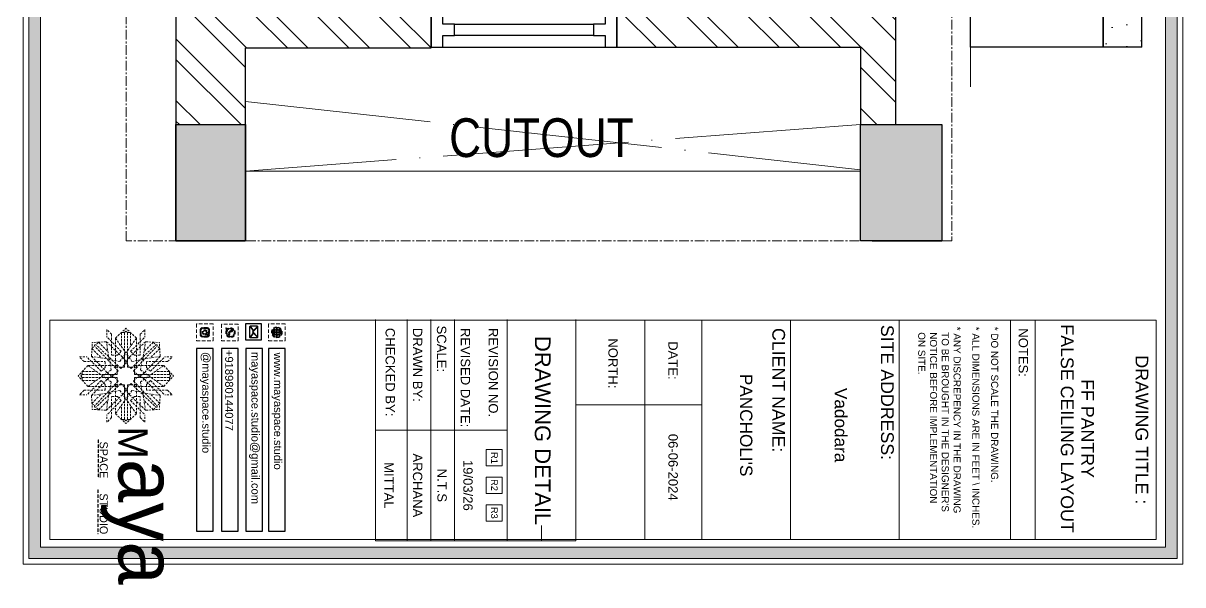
# Model space of a CAD drawing. Header units: millimetres. Extents: x 56222 to 3066687, y -650199 to -121287.
# Drawn here: x 128572.3 to 128722.3, y -184236.4 to -184163.8 of the extents above; entities that cross this region are included whole.
import ezdxf
from ezdxf.enums import TextEntityAlignment as Align

# ---------------------------------------------------------------- set-up
doc = ezdxf.new("R2010")
doc.units = ezdxf.units.MM
doc.header["$MEASUREMENT"] = 0
for name, pattern in [('ACAD_ISO04W100', [30, 24, -3, 0, -3]), ('CENTER', [2, 1.25, -0.25, 0.25, -0.25]), ('DASHEDX2', [1.5, 1, -0.5])]:
    doc.linetypes.add(name, pattern=pattern)
doc.layers.add('AR HATCH-7', color=7, linetype='Continuous')
for name, color, linetype, lineweight in [('COLUMN', 1, 'Continuous', 30), ('Dimension', 10, 'DASHEDX2', 20), ('FIRST FLOOR', 7, 'Continuous', 9), ('FIRST FLOOR ( TEXT )', 7, 'Continuous', 9), ('FIRST FLOOR_( PLine )_', 251, 'Continuous', 30), ('FURNITURE', 32, 'Continuous', 9), ('GROUND FLOOR', 7, 'Continuous', 9), ('hatch-wall', 8, 'Continuous', 9), ('NAME PLATE', 7, 'Continuous', 25), ('SECTION ( SLAB PLine )', 104, 'Continuous', 30), ('Text', 7, 'Continuous', 15)]:
    doc.layers.add(name, color=color, linetype=linetype, lineweight=lineweight)
doc.layers.add('XX~SLAB ( PLINE )', color=251, linetype='Continuous', plot=False)
doc.styles.add('Arial', font='arial.ttf')
doc.styles.add("Cn_BT_0'-0", font='swissc.ttf')
doc.styles.get("Standard").update_dxf_attribs({"font": 'arial.ttf', "height": 6})

# ---------------------------------------------------------------- blocks, each defined once
blk = doc.blocks.new('FSFSF')
at = {"color": 42, "lineweight": 5, "true_color": 0xe0ac11}
for p, q in [((28600.03, 143.51), (28600.03, 140.16)), ((28602.15, 141.41), (28600.03, 143.51)), ((28602.15, 141.41), (28602.15, 131.95)), ((28603.86, 139.69), (28608.58, 144.08)), ((28607.9, 142.22), (28606.58, 142.22)), ((28606.58, 142.22), (28606.58, 135.84)), ((28607.9, 142.22), (28608.58, 142.85)), ((28607.9, 142.22), (28607.9, 126.58)), ((28613.31, 139.69), (28608.58, 144.08)), ((28609.27, 142.22), (28608.59, 142.85)), ((28609.27, 142.22), (28609.27, 126.58)), ((28609.27, 142.22), (28610.59, 142.22)), ((28610.59, 142.22), (28610.59, 135.84)), ((28615.02, 141.41), (28617.14, 143.51)), ((28615.02, 141.41), (28615.02, 131.95)), ((28617.14, 143.51), (28617.14, 140.16)), ((28593.19, 131.45), (28593.54, 137.71)), ((28593.39, 135), (28594.56, 136.12)), ((28599.8, 138.06), (28593.54, 137.71)), ((28595.12, 136.69), (28594.53, 136.69)), ((28594.56, 136.12), (28594.56, 136.71)), ((28605.17, 124.98), (28594.56, 136.12)), ((28596.24, 137.86), (28595.12, 136.69)), ((28606.27, 126.08), (28595.12, 136.69)), ((28596.24, 137.86), (28600.47, 133.65)), ((28601.03, 130), (28599.8, 138.06)), ((28599.8, 138.05), (28608.58, 129.56)), ((28606.47, 133.76), (28600.03, 140.16)), ((28603.86, 126.58), (28603.86, 139.69)), ((28603.86, 139.69), (28608.58, 133.02)), ((28613.31, 139.69), (28608.59, 133.02)), ((28617.37, 138.05), (28608.59, 129.56)), ((28610.7, 133.76), (28617.14, 140.16)), ((28610.9, 126.08), (28622.05, 136.69)), ((28612.02, 124.98), (28622.62, 136.12)), ((28613.31, 126.58), (28613.31, 139.69)), ((28616.14, 130), (28617.37, 138.06)), ((28620.93, 137.86), (28616.7, 133.65)), ((28617.37, 138.06), (28623.63, 137.71)), ((28620.93, 137.86), (28622.05, 136.69)), ((28622.05, 136.69), (28622.64, 136.69)), ((28622.62, 136.12), (28622.62, 136.71)), ((28623.8, 135), (28622.62, 136.12)), ((28624, 131.45), (28623.65, 137.71)), ((28587.73, 131.22), (28591.08, 131.22)), ((28589.84, 129.1), (28587.73, 131.22)), ((28597.49, 124.78), (28591.08, 131.22)), ((28593.19, 131.45), (28601.69, 122.67)), ((28601.25, 130.22), (28593.19, 131.45)), ((28593.39, 135), (28597.6, 130.78)), ((28604.75, 131.95), (28602.15, 131.95)), ((28606.47, 133.76), (28604.75, 131.95)), ((28605.86, 129.18), (28608.58, 133.02)), ((28611.31, 129.18), (28608.59, 133.02)), ((28610.7, 133.76), (28612.42, 131.95)), ((28612.42, 131.95), (28615.02, 131.95)), ((28623.99, 131.45), (28615.5, 122.67)), ((28615.94, 130.22), (28624, 131.45)), ((28623.8, 135), (28619.59, 130.78)), ((28619.7, 124.78), (28626.1, 131.22)), ((28629.45, 131.22), (28626.1, 131.22)), ((28627.34, 129.1), (28629.45, 131.22)), ((28591.56, 127.39), (28587.17, 122.66)), ((28589.84, 129.1), (28599.29, 129.1)), ((28604.66, 127.39), (28591.56, 127.39)), ((28591.56, 127.39), (28598.23, 122.67)), ((28597.49, 124.78), (28599.29, 126.5)), ((28602.07, 125.39), (28598.23, 122.67)), ((28599.29, 126.5), (28599.29, 129.1)), ((28605.86, 129.18), (28601.03, 130)), ((28602.07, 125.39), (28601.25, 130.22)), ((28603.68, 126.54), (28603.68, 127.39)), ((28604.66, 126.54), (28603.68, 126.54)), ((28604.71, 127.57), (28603.86, 127.57)), ((28607.9, 126.58), (28603.86, 126.58)), ((28604.66, 123.35), (28604.66, 127.39)), ((28604.7, 126.58), (28604.71, 127.57)), ((28606.27, 126.08), (28608.58, 128.27)), ((28607.9, 128.92), (28608.58, 129.56)), ((28607.9, 128.92), (28608.58, 128.27)), ((28609.27, 128.92), (28608.59, 129.56)), ((28609.27, 128.92), (28608.59, 128.27)), ((28610.9, 126.08), (28608.59, 128.27)), ((28609.27, 126.58), (28613.31, 126.58)), ((28611.31, 129.18), (28616.14, 130)), ((28612.46, 126.58), (28612.46, 127.57)), ((28612.46, 127.57), (28613.31, 127.57)), ((28612.52, 123.35), (28612.52, 127.39)), ((28612.52, 127.39), (28625.63, 127.39)), ((28612.52, 126.54), (28613.51, 126.54)), ((28613.51, 126.54), (28613.51, 127.39)), ((28615.12, 125.39), (28615.94, 130.22)), ((28615.12, 125.39), (28618.96, 122.67)), ((28627.34, 129.1), (28617.89, 129.1)), ((28617.89, 126.5), (28617.89, 129.1)), ((28619.7, 124.78), (28617.89, 126.5)), ((28625.63, 127.39), (28618.96, 122.67)), ((28625.63, 127.39), (28630.02, 122.66)), ((28591.56, 117.94), (28587.17, 122.66)), ((28589.03, 123.35), (28588.4, 122.67)), ((28589.03, 121.98), (28588.4, 122.65)), ((28589.03, 123.35), (28589.03, 124.67)), ((28589.03, 124.67), (28595.4, 124.67)), ((28589.03, 123.35), (28604.66, 123.35)), ((28589.03, 121.98), (28604.66, 121.98)), ((28589.03, 121.98), (28589.03, 120.66)), ((28589.03, 120.66), (28595.4, 120.66)), ((28597.49, 120.54), (28591.08, 114.11)), ((28591.56, 117.94), (28598.23, 122.65)), ((28593.19, 113.88), (28601.69, 122.65)), ((28605.17, 120.35), (28594.56, 109.2)), ((28597.49, 120.54), (28599.29, 118.83)), ((28602.07, 119.94), (28598.23, 122.65)), ((28602.33, 123.35), (28601.69, 122.67)), ((28602.33, 121.98), (28601.69, 122.65)), ((28602.33, 123.35), (28602.97, 122.67)), ((28602.33, 121.98), (28602.97, 122.65)), ((28605.17, 124.98), (28602.97, 122.67)), ((28605.17, 120.35), (28602.97, 122.65)), ((28604.66, 121.98), (28604.66, 117.94)), ((28612.02, 124.98), (28614.21, 122.67)), ((28612.02, 120.35), (28614.21, 122.65)), ((28612.02, 120.35), (28622.62, 109.2)), ((28628.16, 123.35), (28612.52, 123.35)), ((28612.52, 121.98), (28612.52, 117.94)), ((28628.16, 121.98), (28612.52, 121.98)), ((28614.85, 123.35), (28614.21, 122.67)), ((28614.85, 121.98), (28614.21, 122.65)), ((28614.85, 123.35), (28615.5, 122.67)), ((28614.85, 121.98), (28615.5, 122.65)), ((28615.12, 119.94), (28618.96, 122.65)), ((28623.99, 113.88), (28615.5, 122.65)), ((28619.7, 120.54), (28617.89, 118.83)), ((28625.63, 117.94), (28618.96, 122.65)), ((28619.7, 120.54), (28626.1, 114.11)), ((28628.16, 124.67), (28621.78, 124.67)), ((28628.16, 120.66), (28621.78, 120.66)), ((28625.63, 117.94), (28630.02, 122.66)), ((28628.16, 123.35), (28628.16, 124.67)), ((28628.16, 123.35), (28628.78, 122.67)), ((28628.16, 121.98), (28628.78, 122.65)), ((28628.16, 121.98), (28628.16, 120.66)), ((28589.84, 116.23), (28587.73, 114.11)), ((28589.84, 116.23), (28599.29, 116.23)), ((28604.66, 117.94), (28591.56, 117.94)), ((28601.25, 115.1), (28593.19, 113.87)), ((28606.27, 119.15), (28595.12, 108.54)), ((28599.29, 118.83), (28599.29, 116.23)), ((28599.8, 107.17), (28608.58, 115.67)), ((28601.03, 115.23), (28599.8, 107.17)), ((28605.86, 116.05), (28601.03, 115.23)), ((28602.07, 119.94), (28601.25, 115.1)), ((28604.66, 118.78), (28603.68, 118.78)), ((28603.68, 118.78), (28603.68, 117.94)), ((28607.9, 118.65), (28603.86, 118.65)), ((28603.86, 118.65), (28603.86, 105.54)), ((28604.71, 117.66), (28603.86, 117.66)), ((28604.7, 118.65), (28604.71, 117.66)), ((28605.86, 116.05), (28608.58, 112.21)), ((28606.27, 119.15), (28608.58, 116.96)), ((28607.9, 103.01), (28607.9, 118.65)), ((28607.9, 116.31), (28608.58, 116.96)), ((28607.9, 116.31), (28608.58, 115.67)), ((28610.9, 119.15), (28608.59, 116.96)), ((28609.27, 116.31), (28608.59, 116.96)), ((28609.27, 116.31), (28608.59, 115.67)), ((28611.31, 116.05), (28608.59, 112.21)), ((28617.37, 107.17), (28608.59, 115.67)), ((28609.27, 118.65), (28613.31, 118.65)), ((28609.27, 103.01), (28609.27, 118.65)), ((28610.9, 119.15), (28622.05, 108.54)), ((28611.31, 116.05), (28616.14, 115.23)), ((28612.46, 118.65), (28612.46, 117.66)), ((28612.46, 117.66), (28613.31, 117.66)), ((28612.52, 118.78), (28613.51, 118.78)), ((28612.52, 117.94), (28625.63, 117.94)), ((28613.31, 118.65), (28613.31, 105.54)), ((28613.51, 118.78), (28613.51, 117.94)), ((28615.12, 119.94), (28615.94, 115.1)), ((28615.94, 115.1), (28624, 113.87)), ((28616.14, 115.23), (28617.37, 107.17)), ((28617.89, 118.83), (28617.89, 116.23)), ((28627.34, 116.23), (28617.89, 116.23)), ((28627.34, 116.23), (28629.45, 114.11)), ((28587.73, 114.11), (28591.08, 114.11)), ((28593.19, 113.87), (28593.54, 107.62)), ((28593.39, 110.32), (28597.6, 114.55)), ((28593.39, 110.32), (28594.56, 109.2)), ((28596.24, 107.37), (28600.47, 111.58)), ((28606.47, 111.47), (28600.03, 105.07)), ((28602.15, 103.82), (28602.15, 113.27)), ((28604.75, 113.27), (28602.15, 113.27)), ((28603.86, 105.54), (28608.58, 112.21)), ((28606.47, 111.47), (28604.75, 113.27)), ((28613.31, 105.54), (28608.59, 112.21)), ((28610.7, 111.47), (28612.42, 113.27)), ((28610.7, 111.47), (28617.14, 105.07)), ((28612.42, 113.27), (28615.02, 113.27)), ((28615.02, 103.82), (28615.02, 113.27)), ((28620.93, 107.37), (28616.7, 111.58)), ((28623.8, 110.32), (28619.59, 114.55)), ((28623.8, 110.32), (28622.62, 109.2)), ((28624, 113.87), (28623.65, 107.62)), ((28629.45, 114.11), (28626.1, 114.11)), ((28599.8, 107.17), (28593.54, 107.52)), ((28595.12, 108.54), (28594.53, 108.54)), ((28594.56, 109.2), (28594.56, 108.61)), ((28596.24, 107.37), (28595.12, 108.54)), ((28600.03, 101.71), (28600.03, 105.07)), ((28603.86, 105.54), (28608.58, 101.15)), ((28606.58, 103.01), (28606.58, 109.38)), ((28613.31, 105.54), (28608.58, 101.15)), ((28610.59, 103.01), (28610.59, 109.38)), ((28617.14, 101.71), (28617.14, 105.07)), ((28617.37, 107.17), (28623.63, 107.52)), ((28620.93, 107.37), (28622.05, 108.54)), ((28622.05, 108.54), (28622.64, 108.54)), ((28622.62, 109.2), (28622.62, 108.61)), ((28602.15, 103.82), (28600.03, 101.71)), ((28607.9, 103.01), (28606.58, 103.01)), ((28607.9, 103.01), (28608.58, 102.38)), ((28609.27, 103.01), (28608.59, 102.38)), ((28609.27, 103.01), (28610.59, 103.01)), ((28615.02, 103.82), (28617.14, 101.71))]:
    blk.add_line(p, q, dxfattribs=at)
blk = doc.blocks.new('hgwg')
at = {"layer": 'Dimension', "true_color": 0xd39e00}
h = blk.add_hatch(color=42, dxfattribs=at)
h.dxf.hatch_style = 1
h.paths.add_polyline_path([(27505.71, 45.05), (27494.27, 45.05), (27494.27, 44.9), (27505.71, 44.9)])
h = blk.add_hatch(color=42, dxfattribs=at)
h.dxf.hatch_style = 1
h.paths.add_polyline_path([(27523.3, 44.9), (27509.68, 44.9), (27509.68, 44.75), (27523.3, 44.75)])
at = {"layer": 'Dimension', "color": 42, "true_color": 0xd39e00}
for p, q in [((27494.27, 45.05), (27505.71, 45.05)), ((27494.27, 44.9), (27494.27, 45.05)), ((27494.27, 44.9), (27505.71, 44.9)), ((27505.71, 45.05), (27505.71, 44.9)), ((27509.68, 44.9), (27523.3, 44.9)), ((27509.68, 44.9), (27509.68, 44.75)), ((27509.68, 44.75), (27523.3, 44.75)), ((27523.3, 44.75), (27523.3, 44.9))]:
    blk.add_line(p, q, dxfattribs=at)
at = {"layer": 'Dimension', "color": 42, "true_color": 0xd39e00, "attachment_point": 1}
for s, width, insert, char_height in [('{\\fCinzel|b0|i0|c0|p2;\\H1.5x;M\\fAmsterdam One|b0|i0|c0|p2;\\H2x;aya}', 85.3277, (27490.17, 69.17), 6), ('{\\fCinzel|b0|i0|c0|p0;SPACE     STUDIO}', 66.129, (27494.83, 47.86), 2.5)]:
    blk.add_mtext_dynamic_manual_height_columns(s, width=width, gutter_width=30, heights=[0], dxfattribs=dict(at, insert=insert, char_height=char_height))
blk = doc.blocks.new('QEGW4TG')
at = {"layer": 'Dimension', "true_color": 0x000000}
h = blk.add_hatch(color=18, dxfattribs=at)
h.dxf.hatch_style = 1
h.paths.add_polyline_path([(2.69, 1.93, 0.170513), (2.95, 1.97, 0.190337), (3.11, 2.18, 0.316231), (3.07, 2.28), (2.79, 2.37, 0.273721), (2.69, 2.34, 0.040749), (2.63, 2.27, -0.441282), (2.53, 2.25, -0.11828), (2.06, 2.64, -0.441282), (2.07, 2.74, 0.040749), (2.13, 2.81, 0.290083), (2.14, 2.92), (2.01, 3.18, 0.316231), (1.91, 3.2, 0.190337), (1.73, 3, 0.170513), (1.72, 2.74, 0.252784)], flags=0)
h.paths.add_polyline_path([(1.19, 1.98), (1.03, 1.3, 0.550912), (1.11, 1.23), (1.75, 1.39, 6.344125)])
h.paths.add_polyline_path([(1.81, 1.7), (1.4, 1.6), (1.5, 2.03, -9.071339)], flags=16)
h.paths.add_polyline_path([(3.11, 2.16, -0.17811), (2.95, 1.97, -0.170513), (2.69, 1.93, -0.252784), (1.72, 2.74, -0.170513), (1.73, 3, -0.17811), (1.89, 3.19, -0.370089), (2.01, 3.18), (2.14, 2.92, -0.307185), (2.13, 2.8, -0.041087), (2.06, 2.73, 0.321676), (2.05, 2.65, 0.126524), (2.55, 2.24, 0.312216), (2.62, 2.26, -0.041087), (2.68, 2.34, -0.290673), (2.79, 2.37), (3.07, 2.28, -0.370089)], flags=0)
h = blk.add_hatch(color=18, dxfattribs=at)
h.dxf.hatch_style = 1
h.paths.add_polyline_path([(2.79, 2.37, 0.273721), (2.69, 2.34, 0.040749), (2.63, 2.27, -0.441282), (2.53, 2.25, -0.11828), (2.06, 2.64, -0.441282), (2.07, 2.74, 0.040749), (2.13, 2.81, 0.290083), (2.14, 2.92), (2.01, 3.18, 0.316231), (1.91, 3.2, 0.190337), (1.73, 3, 0.170513), (1.72, 2.74, 0.252784), (2.69, 1.93, 0.170513), (2.95, 1.97, 0.190337), (3.11, 2.18, 0.316231), (3.07, 2.28)])
for p, q in [((1.19, 1.98), (1.03, 1.3)), ((1.1, 1.23), (1.75, 1.39)), ((1.5, 2.03), (1.4, 1.6)), ((1.4, 1.6), (1.81, 1.7)), ((2.01, 3.18), (2.14, 2.92)), ((3.07, 2.28), (2.8, 2.36))]:
    blk.add_line(p, q)
blk.add_lwpolyline([(0, 0), (4.68, 0), (4.68, 4.68), (0, 4.68)], close=True)
for centre, radius, start, end in [((2.39, 2.56), 1.34, 241.4727, 205.6422), ((2.39, 2.56), 1.04, 235.9962, 210.8333), ((1.09, 1.29), 0.0598, 164.8483, 282.1458), ((2.09, 2.87), 0.39, 159.7007, 198.4072), ((2.96, 3.23), 1.33, 201.4218, 258.1669), ((2.07, 2.87), 0.364, 118.9685, 159.3648), ((1.94, 3.12), 0.0896, 41.8985, 123.1344), ((2.11, 2.68), 0.066, 135.9932, 224.8892), ((1.67, 3.16), 0.586, 312.4617, 321.8728), ((3.12, 3.42), 1.31, 216.5455, 243.5279), ((2.05, 2.87), 0.104, 320.3924, 28.6971), ((2.57, 2.3), 0.066, 234.2482, 323.1441), ((3.11, 1.94), 0.586, 137.2645, 146.6756), ((2.76, 2.27), 0.104, 70.4402, 138.745), ((2.75, 2.31), 0.39, 260.7301, 299.4366), ((2.76, 2.29), 0.364, 299.7725, 340.1688), ((3.03, 2.2), 0.0896, 336.0029, 57.2388)]:
    blk.add_arc(centre, radius, start, end)
blk = doc.blocks.new('ASGERG')
at = {"layer": 'Dimension', "true_color": 0x000000}
h = blk.add_hatch(color=18, dxfattribs=at)
h.dxf.hatch_style = 1
h.paths.add_polyline_path([(0.99, 1.7, 0.353872), (1.69, 1.03), (2.96, 1.03, 0.353872), (3.66, 1.7), (3.66, 2.99, 0.353872), (2.96, 3.67), (1.69, 3.67, 0.353872), (0.99, 2.99)])
h.paths.add_polyline_path([(1.27, 2.97, -0.353872), (1.72, 3.4), (2.94, 3.4, -0.353872), (3.38, 2.97), (3.38, 1.72, -0.353872), (2.94, 1.3), (1.72, 1.3, -0.353872), (1.27, 1.72)], flags=16)
h.paths.add_polyline_path([(3.02, 2.35, -1), (1.64, 2.35, -1)], flags=0)
h.paths.add_polyline_path([(2.74, 2.35, -1), (1.92, 2.35, -1)], flags=0)
h.paths.add_polyline_path([(2.86, 3.02, -1), (3.19, 3.02, -1)], flags=0)
h.paths.add_polyline_path([(1.64, 2.35, 1), (3.02, 2.35, 1)], flags=0)
h = blk.add_hatch(color=18, dxfattribs=at)
h.dxf.hatch_style = 1
h.paths.add_polyline_path([(1.64, 2.35, 1), (3.02, 2.35, 1)])
h.paths.add_polyline_path([(2.74, 2.35, -1), (1.92, 2.35, -1)], flags=16)
h = blk.add_hatch(color=18, dxfattribs=at)
h.dxf.hatch_style = 1
h.paths.add_polyline_path([(3.19, 3.02, 1), (2.86, 3.02, 1)])
for p, q in [((1.69, 3.67), (2.96, 3.67)), ((2.94, 3.4), (1.72, 3.4)), ((0.99, 2.99), (0.99, 1.7)), ((1.27, 2.97), (1.27, 1.72)), ((1.69, 1.03), (2.96, 1.03)), ((2.94, 1.3), (1.72, 1.3)), ((3.38, 2.97), (3.38, 1.72)), ((3.66, 2.99), (3.66, 1.7))]:
    blk.add_line(p, q)
blk.add_lwpolyline([(0, 0), (4.68, 0), (4.68, 4.68), (0, 4.68)], close=True)
for centre, radius in [((2.33, 2.35), 0.694), ((2.33, 2.35), 0.414), ((3.02, 3.02), 0.168)]:
    blk.add_circle(centre, radius)
for centre, radius, start, end in [((1.76, 2.89), 0.778, 94.8631, 172.8127), ((1.76, 2.91), 0.491, 94.8631, 172.8127), ((2.9, 2.91), 0.491, 7.1873, 85.1369), ((2.89, 2.89), 0.778, 7.1873, 85.1369), ((1.76, 1.8), 0.778, 187.1873, 265.1369), ((1.76, 1.78), 0.491, 187.1873, 265.1369), ((2.9, 1.78), 0.491, 274.8631, 352.8127), ((2.89, 1.8), 0.778, 274.8631, 352.8127)]:
    blk.add_arc(centre, radius, start, end)
blk = doc.blocks.new('DTGWEGEARG')
at = {"layer": 'Dimension', "true_color": 0x000000}
h = blk.add_hatch(color=18, dxfattribs=at)
h.dxf.hatch_style = 1
h.paths.add_polyline_path([(3.83, 2.34, 1), (0.85, 2.34, 1)])
h.paths.add_polyline_path([(2.51, 1.01, 0.105795), (2.96, 1.58, -0.055205), (3.3, 1.41, -0.169822)], flags=16)
h.paths.add_polyline_path([(2.41, 1.12), (2.41, 1.69, -0.058279), (2.81, 1.63, -0.103353)], flags=16)
h.paths.add_polyline_path([(2.26, 1.13, -0.101741), (1.87, 1.63, -0.057171), (2.26, 1.69)], flags=16)
h.paths.add_polyline_path([(2.17, 1.01, -0.169822), (1.38, 1.41, -0.055205), (1.72, 1.58, 0.105795)], flags=16)
h.paths.add_polyline_path([(3.02, 1.72, 0.081336), (3.13, 2.27), (3.68, 2.27, -0.152069), (3.4, 1.52, 0.05687)], flags=16)
h.paths.add_polyline_path([(2.87, 1.77, 0.061945), (2.41, 1.84), (2.41, 2.27), (2.98, 2.27, -0.081344)], flags=16)
h.paths.add_polyline_path([(2.26, 1.84, 0.060923), (1.8, 1.77, -0.081344), (1.7, 2.27), (2.26, 2.27)], flags=16)
h.paths.add_polyline_path([(1.66, 1.72, 0.05687), (1.28, 1.52, -0.152069), (1, 2.27), (1.55, 2.27, 0.081336)], flags=16)
h.paths.add_polyline_path([(2.41, 2.42), (2.41, 2.83, 0.061945), (2.87, 2.91, -0.080009), (2.98, 2.42)], flags=16)
h.paths.add_polyline_path([(3.13, 2.42, 0.080116), (3.02, 2.96, 0.05687), (3.4, 3.16, 0.028258), (3.3, 3.27, -0.055205), (2.96, 3.1, 0.105795), (2.51, 3.67, -0.36029), (3.68, 2.42)], flags=16)
h.paths.add_polyline_path([(2.26, 2.42), (1.7, 2.42, -0.080009), (1.8, 2.91, 0.060923), (2.26, 2.84)], flags=16)
h.paths.add_polyline_path([(1.55, 2.42), (1, 2.42, -0.150466), (1.28, 3.16, 0.05687), (1.66, 2.96, 0.080116)], flags=16)
h.paths.add_polyline_path([(2.41, 2.98), (2.41, 3.56, -0.103353), (2.81, 3.05, -0.058279)], flags=16)
h.paths.add_polyline_path([(2.26, 2.99, -0.057171), (1.87, 3.05, -0.101741), (2.26, 3.55)], flags=16)
h.paths.add_polyline_path([(1.72, 3.1, -0.055205), (1.38, 3.27, -0.169822), (2.17, 3.67, 0.105795)], flags=16)
blk.add_lwpolyline([(0, 0), (4.68, 0), (4.68, 4.68), (0, 4.68)], close=True)
at = {"layer": 'Dimension', "color": 18, "true_color": 0x000000}
for p, q in [((2.26, 3.55), (2.26, 2.99)), ((2.41, 3.56), (2.41, 2.98)), ((1, 2.42), (1.55, 2.42)), ((1, 2.27), (1.55, 2.27)), ((1.7, 2.42), (2.26, 2.42)), ((1.7, 2.27), (2.26, 2.27)), ((2.26, 2.84), (2.26, 2.42)), ((2.26, 2.27), (2.26, 1.84)), ((2.26, 1.69), (2.26, 1.13)), ((2.41, 2.83), (2.41, 2.42)), ((2.41, 2.42), (2.98, 2.42)), ((2.41, 2.27), (2.98, 2.27)), ((2.41, 2.27), (2.41, 1.84)), ((2.41, 1.69), (2.41, 1.12)), ((3.13, 2.42), (3.68, 2.42)), ((3.13, 2.27), (3.68, 2.27))]:
    blk.add_line(p, q, dxfattribs=at)
blk.add_circle((2.34, 2.34), 1.49, dxfattribs=at)
for centre, radius, start, end in [((2.34, 2.34), 1.34, 97.3549, 135.9073), ((2.34, 4.74), 1.75, 236.7417, 249.3811), ((3.28, 2.34), 1.73, 129.9301, 154.0867), ((3.28, 2.34), 1.58, 130.1073, 153.3446), ((1.4, 2.34), 1.58, 26.6554, 50.2584), ((2.34, 2.34), 1.34, 3.3907, 82.6451), ((1.4, 2.34), 1.73, 25.9133, 50.0699), ((2.34, 4.74), 1.75, 290.6189, 303.2583), ((2.34, 2.34), 1.34, 142.3819, 176.6093), ((2.34, 2.34), 1.34, 183.0315, 217.6181), ((2.34, 4.74), 1.9, 236.1399, 249.1595), ((2.34, -0.06), 1.9, 110.8405, 123.8601), ((2.34, -0.06), 1.75, 110.6189, 123.2583), ((2.34, 2.34), 1.34, 224.0927, 262.6451), ((3.28, 2.34), 1.73, 159.0567, 177.3789), ((3.28, 2.34), 1.73, 182.3435, 200.9433), ((3.28, 2.34), 1.58, 158.8325, 177.1302), ((3.28, 2.34), 1.58, 182.5658, 201.1675), ((3.28, 2.34), 1.73, 205.9133, 230.0699), ((2.34, 4.74), 1.9, 253.6799, 267.6253), ((2.34, -0.06), 1.9, 92.3747, 106.3201), ((2.34, 4.74), 1.75, 254.3336, 267.422), ((2.34, -0.06), 1.75, 92.578, 105.6664), ((3.28, 2.34), 1.58, 206.6554, 229.8927), ((2.34, 4.74), 1.75, 272.3248, 285.6664), ((2.34, 4.74), 1.9, 272.1415, 286.3201), ((2.34, -0.06), 1.9, 73.6799, 87.8585), ((2.34, -0.06), 1.75, 74.3336, 87.6752), ((1.4, 2.34), 1.58, 309.7416, 333.3446), ((1.4, 2.34), 1.73, 309.9301, 334.0867), ((2.34, 2.34), 1.34, 277.3549, 315.9073), ((1.4, 2.34), 1.58, 2.8698, 21.1675), ((1.4, 2.34), 1.58, 338.8325, 357.4342), ((2.34, -0.06), 1.75, 56.7417, 69.3811), ((2.34, 4.74), 1.9, 290.8405, 303.8601), ((1.4, 2.34), 1.73, 2.6211, 20.9433), ((1.4, 2.34), 1.73, 339.0567, 357.6565), ((2.34, -0.06), 1.9, 56.1399, 69.1595), ((2.34, 2.34), 1.34, 322.3819, 356.9685)]:
    blk.add_arc(centre, radius, start, end, dxfattribs=at)

msp = doc.modelspace()

# ---------------------------------------------------------------- hatches: boundary and pattern name
at = {"layer": 'AR HATCH-7', "linetype": 'CENTER', "lineweight": 15, "true_color": 0x939598}
h = msp.add_hatch(dxfattribs=at)
h.set_pattern_fill('AR-CONC', color=252, angle=135)
h.set_pattern_definition([(185, (314249.8714, -49515.948), (-4.62807079, 5.51551999), [0.75, -8.25]), (130, (314249.8714, -49515.948), (-4.3376815, -6.29992167), [0.6, -6.6]), (235.4514445, (314249.486, -49515.4884), (-8.96575221, -0.78440164), [0.63740192, -7.01142112]), (181.1842, (314248.457, -49517.362), (-6.37613776, 8.71693388), [1.125, -12.375]), (231.6356355, (314247.926, -49516.636), (-13.4971167, -0.2790007), [0.9561034, -10.5171376]), (126.184164, (314248.457, -49517.362), (-13.4971167, -0.2790007), [0.9, -9.9]), (156, (314248.1037, -49516.3015), (-1.37382476, 7.06771572), [0.75, -8.25]), (101, (314248.104, -49516.3015), (-6.84808435, -3.40708593), [0.6, -6.6]), (206.4514447, (314247.989, -49515.7126), (-8.22190906, 3.66062975), [0.6374019, -7.01142112]), (172.5, (314249.8714, -49515.948), (-2.439898176, -2.267931853), [0, -6.52, 0, -6.7, 0, -6.625]), (142.5, (314249.8714, -49515.948), (-4.6490945, -0.92872942), [0, -3.82, 0, -6.37, 0, -2.525]), (102.5, (314251.4483, -49517.5248), (-3.615207618, 3.934181673), [0, -2.5, 0, -7.8, 0, -10.35]), (92.5, (314252.1554, -49518.232), (-4.83159807, 3.41589983), [0, -3.25, 0, -5.18, 0, -7.35])])
h.paths.add_polyline_path([(128716.95, -184166.95), (128716.95, -184037.95), (128699.95, -184037.95), (128699.95, -184046.45), (128711.95, -184046.45), (128711.95, -184166.95)])
at = {"layer": 'Dimension', "linetype": 'Continuous', "true_color": 0xd39e00}
h = msp.add_hatch(color=42, dxfattribs=at)
h.paths.add_polyline_path([(128573.09, -184022.15), (128573.09, -184233.02), (128721.51, -184233.02), (128721.51, -184022.15)])
h.paths.add_polyline_path([(128574.57, -184023.63), (128574.57, -184231.54), (128720.03, -184231.54), (128720.03, -184023.63)], flags=16)
at = {"layer": 'Dimension', "true_color": 0x000000}
h = msp.add_hatch(color=18, dxfattribs=at)
h.dxf.hatch_style = 1
h.paths.add_polyline_path([(128601.6, -184204.36, 0.414214), (128601.76, -184204.51), (128602.54, -184204.51, 0.414214), (128602.7, -184204.36), (128602.7, -184203.11, 0.414214), (128602.54, -184202.95), (128601.76, -184202.95, 0.414214), (128601.6, -184203.11)])
h.paths.add_polyline_path([(128602.08, -184203.85), (128601.69, -184204.42, -0.198912), (128601.66, -184204.36), (128601.66, -184203.11, -0.198912), (128601.69, -184203.04), (128602.08, -184203.61), (128601.97, -184203.73)], flags=16)
h.paths.add_polyline_path([(128602.05, -184203.73), (128602.64, -184203.1, -0.028783), (128602.64, -184203.11), (128602.64, -184204.36, -0.028783), (128602.64, -184204.37)], flags=16)
h.paths.add_polyline_path([(128602.12, -184203.89), (128602.62, -184204.42, -0.202482), (128602.54, -184204.45), (128601.76, -184204.45, -0.043076), (128601.74, -184204.45)], flags=16)
h.paths.add_polyline_path([(128602.12, -184203.57), (128601.74, -184203.01, -0.043076), (128601.76, -184203.01), (128602.54, -184203.01, -0.202482), (128602.62, -184203.04)], flags=16)
at = {"layer": 'FURNITURE', "linetype": 'CENTER', "lineweight": 15, "true_color": 0x636466}
h = msp.add_hatch(dxfattribs=at)
h.set_pattern_fill('AR-CONC', color=251, angle=-90)
h.set_pattern_definition([(320, (313033.113, -50846.375), (-0.62752135, -7.17260183), [0.75, -8.25]), (265, (313033.113, -50846.375), (7.52192134, 1.38751334), [0.6, -6.6]), (10.4514445, (313033.061, -50846.973), (6.8943999, -5.78508847), [0.63740192, -7.01142112]), (316.1842, (313035.113, -50846.375), (-1.6551928, -10.6724133), [1.125, -12.375]), (6.6356355, (313034.975, -50847.265), (9.741186, -9.34661946), [0.9561034, -10.5171376]), (261.184164, (313035.113, -50846.375), (9.741186, -9.34661945), [0.9, -9.9]), (291, (313034.613, -50847.375), (-4.0261889, -5.96907052), [0.75, -8.25]), (236, (313034.613, -50847.375), (7.25150045, -2.43315332), [0.6, -6.6]), (341.4514447, (313034.2774, -50847.8726), (3.22531153, -8.40222377), [0.6374019, -7.01142112]), (307.5, (313033.113, -50846.3752), (3.328938538, -0.121598553), [0, -6.52, 0, -6.7, 0, -6.625]), (277.5, (313033.113, -50846.3752), (3.94411712, -2.630695374), [0, -3.82, 0, -6.37, 0, -2.525]), (237.5, (313033.113, -50844.1452), (-0.225548717, -5.338224362), [0, -2.5, 0, -7.8, 0, -10.35]), (227.5, (313033.113, -50843.145), (1.00104982, -5.83186169), [0, -3.25, 0, -5.18, 0, -7.35])])
h.paths.add_polyline_path([(128607.1, -184048.45), (128607.1, -184037.95), (128592.1, -184037.95), (128592.1, -184048.45), (128595.1, -184048.45)])
h.paths.add_polyline_path([(128691.1, -184048.45), (128691.1, -184033.45), (128674.6, -184033.45), (128674.6, -184048.45)])
h.paths.add_polyline_path([(128691.1, -184191.95), (128691.1, -184176.95), (128680.6, -184176.95), (128680.6, -184191.95)])
h.paths.add_polyline_path([(128601.1, -184191.95), (128601.1, -184176.95), (128592.1, -184176.95), (128592.1, -184191.95), (128596.6, -184191.95)])
at = {"layer": 'hatch-wall', "linetype": 'CENTER', "lineweight": 15}
h = msp.add_hatch(dxfattribs=at)
h.set_pattern_fill('ANSI32', color=256, scale=15, angle=-90)
h.set_pattern_definition([(315, (313033.113, -50846.375), (3.97747564, 3.97747564), []), (315, (313033.113, -50849.027), (3.97747564, 3.97747564), [])])
h.paths.add_polyline_path([(128674.6, -184042.45), (128674.6, -184037.95), (128607.1, -184037.95), (128607.1, -184042.45)])
h.paths.add_polyline_path([(128685.1, -184176.95), (128685.1, -184048.45), (128680.6, -184048.45), (128680.6, -184162.45), (128653.65, -184162.45), (128649.09, -184162.45), (128649.09, -184166.95), (128680.6, -184166.95), (128680.6, -184176.95)])
h.paths.add_polyline_path([(128625.09, -184167.03), (128625.09, -184162.45), (128596.6, -184162.45), (128596.6, -184138.95), (128596.6, -184084.45), (128596.6, -184080.45), (128592.1, -184080.45), (128592.1, -184176.95), (128601.1, -184176.95), (128601.1, -184167.03)])
h.paths.add_polyline_path([(128592.1, -184042.45), (128592.1, -184037.95), (128585.66, -184037.95), (128585.66, -184042.45)])

# ---------------------------------------------------------------- linework, layer by layer
msp.add_lwpolyline([(128601.1, -184202.7), (128601.1, -184204.76), (128603.15, -184204.76), (128603.15, -184202.7)], close=True)
at = {"color": 18, "true_color": 0x000000}
for points in [[(128594.75, -184205.87), (128594.75, -184229.5), (128596.91, -184229.5), (128596.91, -184205.87)], [(128597.97, -184205.88), (128597.97, -184229.5), (128600.13, -184229.5), (128600.13, -184205.88)], [(128601.12, -184205.87), (128601.12, -184229.5), (128603.28, -184229.5), (128603.28, -184205.87)], [(128604.06, -184205.87), (128604.06, -184229.5), (128606.22, -184229.5), (128606.22, -184205.87)]]:
    msp.add_lwpolyline(points, close=True, dxfattribs=at)
at = {"layer": 'COLUMN', "transparency": 33554687}
for points in [[(128592.1, -184176.95), (128601.1, -184176.95), (128601.1, -184191.95), (128592.1, -184191.95)], [(128680.6, -184176.95), (128691.1, -184176.95), (128691.1, -184191.95), (128680.6, -184191.95)]]:
    msp.add_lwpolyline(points, close=True, dxfattribs=at)
at = {"layer": 'Dimension', "color": 42, "linetype": 'Continuous', "true_color": 0xd39e00}
for p, q in [((128617.91, -184202.12), (128617.91, -184230.71)), ((128621.99, -184230.71), (128621.99, -184202.12)), ((128625.06, -184230.71), (128625.06, -184202.12)), ((128628.12, -184230.71), (128628.12, -184202.12)), ((128634.93, -184202.12), (128634.93, -184230.71)), ((128643.81, -184230.71), (128643.81, -184202.12)), ((128652.72, -184230.54), (128652.72, -184202.2)), ((128660.08, -184230.54), (128660.08, -184202.2)), ((128671.52, -184230.54), (128671.52, -184202.2)), ((128685.57, -184230.54), (128685.57, -184202.2)), ((128699.97, -184230.54), (128699.97, -184202.2)), ((128703.16, -184230.54), (128703.16, -184202.2)), ((128660.08, -184213.17), (128643.81, -184213.17)), ((128617.91, -184216.41), (128634.93, -184216.41)), ((128639.37, -184228.74), (128639.37, -184230.71)), ((128643.81, -184230.71), (128617.91, -184230.71))]:
    msp.add_line(p, q, dxfattribs=at)
at = {"layer": 'Dimension', "color": 18, "linetype": 'Continuous', "true_color": 0x000000}
for p, q in [((128601.6, -184203.11), (128601.6, -184204.36)), ((128601.66, -184203.11), (128601.66, -184204.36)), ((128601.69, -184203.04), (128602.08, -184203.61)), ((128601.74, -184203.01), (128602.12, -184203.57)), ((128602.54, -184202.95), (128601.76, -184202.95)), ((128602.54, -184203.01), (128601.76, -184203.01)), ((128602.08, -184203.61), (128601.97, -184203.73)), ((128602.64, -184203.1), (128602.05, -184203.73)), ((128602.62, -184203.04), (128602.12, -184203.57)), ((128602.64, -184203.11), (128602.64, -184204.36)), ((128602.7, -184203.11), (128602.7, -184204.36)), ((128601.69, -184204.42), (128602.08, -184203.85)), ((128601.74, -184204.45), (128602.12, -184203.89)), ((128602.54, -184204.45), (128601.76, -184204.45)), ((128602.54, -184204.51), (128601.76, -184204.51)), ((128601.97, -184203.73), (128602.08, -184203.85)), ((128602.05, -184203.73), (128602.64, -184204.37)), ((128602.12, -184203.89), (128602.62, -184204.42))]:
    msp.add_line(p, q, dxfattribs=at)
at = {"layer": 'Dimension', "color": 42, "linetype": 'Continuous', "true_color": 0xd39e00}
for points in [[(128722.25, -184021.41), (128722.25, -184233.76), (128572.35, -184233.76), (128572.35, -184021.41)], [(128721.51, -184022.15), (128721.51, -184233.02), (128573.09, -184233.02), (128573.09, -184022.15)], [(128720.03, -184023.63), (128720.03, -184231.54), (128574.57, -184231.54), (128574.57, -184023.63)], [(128634.27, -184218.94), (128634.27, -184221.03), (128632.19, -184221.03), (128632.19, -184218.94)], [(128634.27, -184222.52), (128634.27, -184224.6), (128632.19, -184224.6), (128632.19, -184222.52)], [(128634.27, -184226.09), (128634.27, -184228.18), (128632.19, -184228.18), (128632.19, -184226.09)]]:
    msp.add_lwpolyline(points, close=True, dxfattribs=at)
at = {"layer": 'Dimension', "color": 42, "linetype": 'ByBlock', "true_color": 0xd39e00}
msp.add_lwpolyline([(128575.79, -184202.2), (128718.82, -184202.2), (128718.82, -184230.54), (128575.79, -184230.54)], close=True, dxfattribs=at)
at = {"layer": 'Dimension', "color": 18, "true_color": 0x000000}
for centre, radius, start, end in [((128601.76, -184203.11), 0.157, 90, 180), ((128601.76, -184203.11), 0.0982, 135, 180), ((128601.76, -184203.11), 0.0982, 90, 99.8662), ((128602.54, -184203.11), 0.157, 0, 90), ((128602.54, -184203.11), 0.0982, 44.2135, 90), ((128602.54, -184203.11), 0.0982, 0, 6.5948), ((128601.76, -184204.36), 0.157, 180, 270), ((128601.76, -184204.36), 0.0982, 180, 225), ((128601.76, -184204.36), 0.0982, 260.1338, 270), ((128602.54, -184204.36), 0.157, 270, 0), ((128602.54, -184204.36), 0.0982, 270, 315.7865), ((128602.54, -184204.36), 0.0982, 353.4052, 0)]:
    msp.add_arc(centre, radius, start, end, dxfattribs=at)
at = {"layer": 'FIRST FLOOR', "transparency": 33554687}
for p, q in [((128592.1, -184083.95), (128592.1, -184191.95)), ((128649.09, -184162.45), (128649.09, -184166.95)), ((128680.6, -184182.95), (128601.1, -184182.95))]:
    msp.add_line(p, q, dxfattribs=at)
at = {"layer": 'FIRST FLOOR_( PLine )_', "transparency": 33554687}
for p, q in [((128685.1, -184048.45), (128685.1, -184176.95)), ((128649.09, -184162.45), (128649.09, -184166.95)), ((128649.09, -184166.95), (128680.6, -184166.95)), ((128680.6, -184166.95), (128680.6, -184176.93)), ((128682.1, -184191.95), (128691.1, -184191.95))]:
    msp.add_line(p, q, dxfattribs=at)
for points in [[(128596.6, -184080.45), (128592.1, -184080.45), (128592.1, -184191.95), (128596.6, -184191.95), (128601.1, -184191.95), (128601.1, -184167.03), (128625.09, -184167.03), (128625.09, -184162.45), (128596.6, -184162.45)], [(128711.95, -184162.45), (128711.95, -184166.95), (128694.8, -184166.95), (128694.8, -184162.45)]]:
    msp.add_lwpolyline(points, close=True, dxfattribs=at)
at = {"layer": 'FURNITURE', "color": 9, "linetype": 'CENTER', "lineweight": 15, "true_color": 0xc7c8ca}
msp.add_lwpolyline([(128585.66, -184191.95), (128585.66, -184029.42), (128692.41, -184029.42), (128692.41, -184191.95)], close=True, dxfattribs=at)
at = {"layer": 'GROUND FLOOR', "color": 1, "linetype": 'ACAD_ISO04W100', "transparency": 33554687}
for p, q in [((128601.1, -184173.95), (128680.6, -184182.78)), ((128680.6, -184176.93), (128601.1, -184182.95))]:
    msp.add_line(p, q, dxfattribs=at)
at = {"layer": 'SECTION ( SLAB PLine )', "color": 1}
for p, q in [((128716.95, -184166.95), (128716.95, -184037.95)), ((128711.95, -184166.95), (128711.95, -184046.45)), ((128716.95, -184166.95), (128711.95, -184166.95))]:
    msp.add_line(p, q, dxfattribs=at)
at = {"layer": 'Text', "color": 9, "linetype": 'Continuous', "lineweight": 0, "true_color": 0xc7c8ca}
msp.add_lwpolyline([(128694.8, -184032.84), (128694.8, -184101.88), (128694.01, -184102.33), (128695.59, -184102.58), (128694.8, -184102.98), (128694.8, -184172.08)], dxfattribs=at)
at = {"layer": 'XX~SLAB ( PLINE )', "transparency": 33554687}
msp.add_lwpolyline([(128649.09, -184162.45), (128647.59, -184162.45), (128647.59, -184163.95), (128646.09, -184163.95), (128646.09, -184165.45), (128628.09, -184165.45), (128628.09, -184163.95), (128626.59, -184163.95), (128626.59, -184162.45), (128625.09, -184162.45), (128625.09, -184166.95), (128626.59, -184166.95), (128626.59, -184165.45), (128628.09, -184165.45), (128628.09, -184163.95), (128646.09, -184163.95), (128646.09, -184165.45), (128647.59, -184165.45), (128647.59, -184166.95), (128649.09, -184166.95), (128649.09, -184162.45), (128625.09, -184162.45), (128625.09, -184166.95), (128649.09, -184166.95)], close=True, dxfattribs=at)

# ---------------------------------------------------------------- block references
at = {"layer": 'Dimension', "color": 42, "true_color": 0xd39e00, "rotation": 270}
for name, p, xscale, yscale, zscale in [('FSFSF', (128550.4, -175993.01), 0.2872008976991377, 0.2872008976991377, 0.2872008976991377), ('ASGERG', (128594.75, -184202.71), 0.4616418463054147, 0.4616418463054147, 0.4616418463054147), ('QEGW4TG', (128597.97, -184202.73), 0.4616418463054147, 0.4616418463054147, 0.4616418463054147), ('DTGWEGEARG', (128604.06, -184202.71), 0.4616418463054147, 0.4616418463054147, 0.4616418463054147), ('hgwg', (128563.22, -172694.15), 0.4191241156716867, 0.4191241156716867, 0.4191241156716867)]:
    msp.add_blockref(name, p, dxfattribs=dict(at, xscale=xscale, yscale=yscale, zscale=zscale))

# ---------------------------------------------------------------- texts
at = {"color": 18, "true_color": 0x000000, "char_height": 1.0322, "attachment_point": 1, "rotation": 270}
for s, width, gutter_width, insert in [('@mayaspace.studio', 4.3245, 3.62, (128596.53, -184206.32)), ('+918980144077', 16.8636, 3.62, (128599.49, -184206.06)), ('mayaspace.studio@gmail.com', 4.3245, 3.62, (128602.89, -184206.32)), ('www.mayaspace.studio', 6.9318, 5.8, (128605.8, -184206.4))]:
    msp.add_mtext_dynamic_manual_height_columns(s, width=width, gutter_width=gutter_width, heights=[0], dxfattribs=dict(at, insert=insert))
at = {"layer": 'FIRST FLOOR ( TEXT )', "color": 1, "transparency": 33554687, "insert": (128639.34, -184178.67), "char_height": 5, "attachment_point": 5, "style": "Cn_BT_0'-0"}
msp.add_mtext('CUTOUT', dxfattribs=at)
at = {"layer": 'NAME PLATE', "style": 'Arial'}
for s, height, p in [('CHECKED BY:', 1.2078, (128619.19, -184208.93)), ('DRAWN BY:', 1.208, (128622.73, -184207.99)), ('SCALE:', 1.208, (128625.83, -184205.92)), ('REVISED DATE: ', 1.2078, (128628.92, -184209.87)), ('REVISION NO.', 1.2078, (128632.52, -184208.98)), ('CLIENT NAME:', 1.6438, (128669.19, -184211.26)), ('SITE ADDRESS:', 1.6438, (128683.24, -184211.56)), ('NOTES:', 1.208, (128701.03, -184206.41)), ('FALSE CEILING LAYOUT', 1.6438, (128706.49, -184216.22)), ('DRAWING DETAIL', 2.0323, (128638.49, -184216.48)), ('NORTH:', 1.208, (128648, -184207.8)), ('DATE:', 1.208, (128655.76, -184207.42)), ('DRAWING TITLE : ', 1.6438, (128716.14, -184216.71)), ("PANCHOLI'S", 1.589, (128665.02, -184215.78)), ('Vadodara', 1.589, (128677.26, -184215.78)), ('FF PANTRY', 1.644, (128709.13, -184216.22)), ('06-06-2024', 1.208, (128655.76, -184221.22)), ('ARCHANA', 1.208, (128622.73, -184223.56)), ('MITTAL', 1.208, (128619.03, -184223.56))]:
    msp.add_text(s, height=height, rotation=270, dxfattribs=at).set_placement(p, align=Align.CENTER)
for s, p in [('R1', (128632.84, -184219.26)), ('R2', (128632.84, -184222.76))]:
    msp.add_text(s, height=0.851, rotation=270, dxfattribs=at).set_placement(p)
at = {"layer": 'NAME PLATE', "char_height": 0.9135, "width": 35.2933, "attachment_point": 1, "rotation": 270, "style": 'Arial'}
for s, insert in [("* ANY DISCREPENCY IN THE DRAWING \\P  TO BE BROUGHT IN THE DESIGNER'S\\P  NOTICE BEFORE IMPLEMENTATION \\P  ON SITE.", (128693.53, -184203.07)), ('* ALL DIMENSIONS ARE IN FEET \\\\ INCHES.', (128695.96, -184203.07)), ('* DO NOT SCALE THE DRAWING.', (128698.39, -184203.07))]:
    msp.add_mtext(s, dxfattribs=dict(at, insert=insert))
at = {"layer": 'NAME PLATE', "lineweight": 0, "attachment_point": 2, "rotation": 270, "style": 'Arial'}
for s, insert, char_height, width in [('N.T.S', (128627.1, -184223.56), 1.208, 2.3573), ('19/03/26', (128630.45, -184223.56), 1.208, 10.4671), ('R3', (128633.69, -184227.11), 0.851, 1.6618)]:
    msp.add_mtext(s, dxfattribs=dict(at, insert=insert, char_height=char_height, width=width))

doc.saveas('drawing.dxf')
